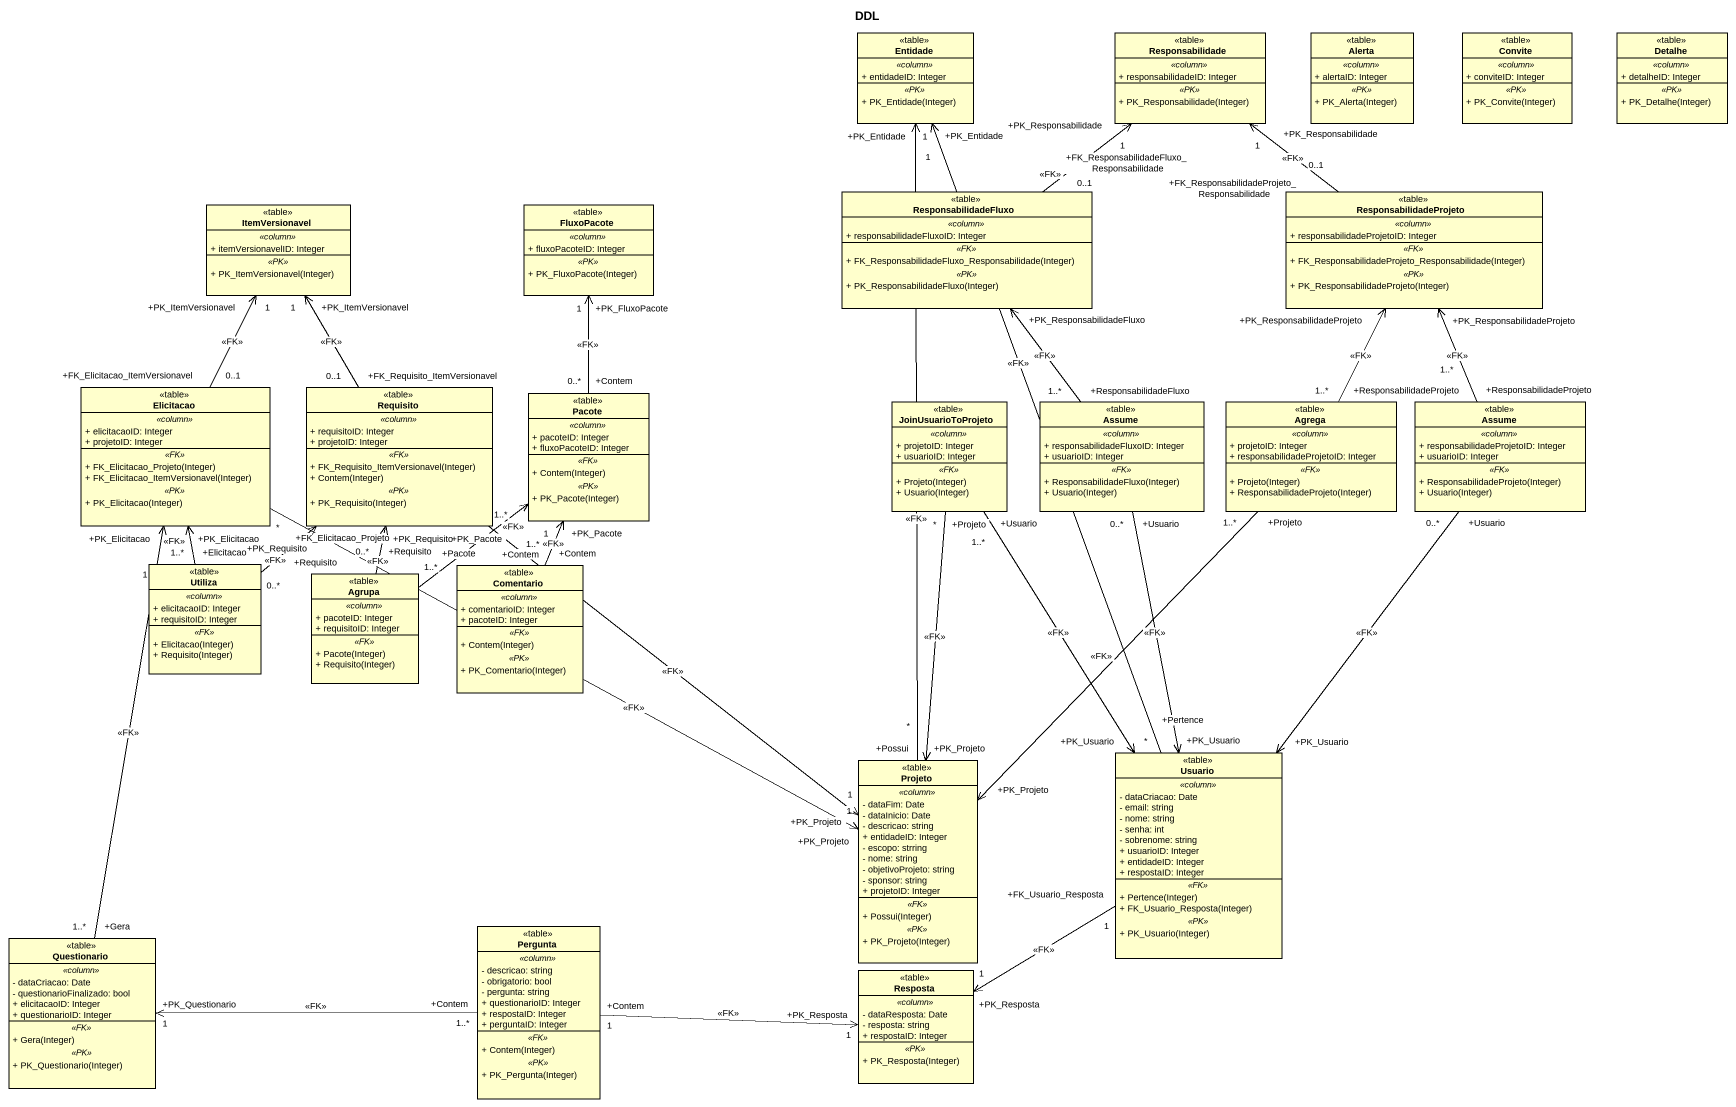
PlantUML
@startuml
title DDL
hide circle
hide empty members
skinparam classAttributeIconSize 0
class Entidade <<table>> {
  .. <<column>> ..
  + entidadeID: Integer
  .. <<PK>> ..
  + PK_Entidade(Integer)
}
class Responsabilidade <<table>> {
  .. <<column>> ..
  + responsabilidadeID: Integer
  .. <<PK>> ..
  + PK_Responsabilidade(Integer)
}
class Alerta <<table>> {
  .. <<column>> ..
  + alertaID: Integer
  .. <<PK>> ..
  + PK_Alerta(Integer)
}
class Convite <<table>> {
  .. <<column>> ..
  + conviteID: Integer
  .. <<PK>> ..
  + PK_Convite(Integer)
}
class Detalhe <<table>> {
  .. <<column>> ..
  + detalheID: Integer
  .. <<PK>> ..
  + PK_Detalhe(Integer)
}
class ItemVersionavel <<table>> {
  .. <<column>> ..
  + itemVersionavelID: Integer
  .. <<PK>> ..
  + PK_ItemVersionavel(Integer)
}
class FluxoPacote <<table>> {
  .. <<column>> ..
  + fluxoPacoteID: Integer
  .. <<PK>> ..
  + PK_FluxoPacote(Integer)
}
class ResponsabilidadeFluxo <<table>> {
  .. <<column>> ..
  + responsabilidadeFluxoID: Integer
  .. <<FK>> ..
  + FK_ResponsabilidadeFluxo_Responsabilidade(Integer)
  .. <<PK>> ..
  + PK_ResponsabilidadeFluxo(Integer)
}
class ResponsabilidadeProjeto <<table>> {
  .. <<column>> ..
  + responsabilidadeProjetoID: Integer
  .. <<FK>> ..
  + FK_ResponsabilidadeProjeto_Responsabilidade(Integer)
  .. <<PK>> ..
  + PK_ResponsabilidadeProjeto(Integer)
}
class Elicitacao <<table>> {
  .. <<column>> ..
  + elicitacaoID: Integer
  + projetoID: Integer
  .. <<FK>> ..
  + FK_Elicitacao_Projeto(Integer)
  + FK_Elicitacao_ItemVersionavel(Integer)
  .. <<PK>> ..
  + PK_Elicitacao(Integer)
}
class Requisito <<table>> {
  .. <<column>> ..
  + requisitoID: Integer
  + projetoID: Integer
  .. <<FK>> ..
  + FK_Requisito_ItemVersionavel(Integer)
  + Contem(Integer)
  .. <<PK>> ..
  + PK_Requisito(Integer)
}
class Pacote <<table>> {
  .. <<column>> ..
  + pacoteID: Integer
  + fluxoPacoteID: Integer
  .. <<FK>> ..
  + Contem(Integer)
  .. <<PK>> ..
  + PK_Pacote(Integer)
}
class JoinUsuarioToProjeto <<table>> {
  .. <<column>> ..
  + projetoID: Integer
  + usuarioID: Integer
  .. <<FK>> ..
  + Projeto(Integer)
  + Usuario(Integer)
}
class Assume <<table>> {
  .. <<column>> ..
  + responsabilidadeFluxoID: Integer
  + usuarioID: Integer
  .. <<FK>> ..
  + ResponsabilidadeFluxo(Integer)
  + Usuario(Integer)
}
class Agrega <<table>> {
  .. <<column>> ..
  + projetoID: Integer
  + responsabilidadeProjetoID: Integer
  .. <<FK>> ..
  + Projeto(Integer)
  + ResponsabilidadeProjeto(Integer)
}
class "Assume" as Assume_2 <<table>> {
  .. <<column>> ..
  + responsabilidadeProjetoID: Integer
  + usuarioID: Integer
  .. <<FK>> ..
  + ResponsabilidadeProjeto(Integer)
  + Usuario(Integer)
}
class Utiliza <<table>> {
  .. <<column>> ..
  + elicitacaoID: Integer
  + requisitoID: Integer
  .. <<FK>> ..
  + Elicitacao(Integer)
  + Requisito(Integer)
}
class Comentario <<table>> {
  .. <<column>> ..
  + comentarioID: Integer
  + pacoteID: Integer
  .. <<FK>> ..
  + Contem(Integer)
  .. <<PK>> ..
  + PK_Comentario(Integer)
}
class Agrupa <<table>> {
  .. <<column>> ..
  + pacoteID: Integer
  + requisitoID: Integer
  .. <<FK>> ..
  + Pacote(Integer)
  + Requisito(Integer)
}
class Projeto <<table>> {
  .. <<column>> ..
  - dataFim: Date
  - dataInicio: Date
  - descricao: string
  + entidadeID: Integer
  - escopo: strring
  - nome: string
  - objetivoProjeto: string
  - sponsor: string
  + projetoID: Integer
  .. <<FK>> ..
  + Possui(Integer)
  .. <<PK>> ..
  + PK_Projeto(Integer)
}
class Usuario <<table>> {
  .. <<column>> ..
  - dataCriacao: Date
  - email: string
  - nome: string
  - senha: int
  - sobrenome: string
  + usuarioID: Integer
  + entidadeID: Integer
  + respostaID: Integer
  .. <<FK>> ..
  + Pertence(Integer)
  + FK_Usuario_Resposta(Integer)
  .. <<PK>> ..
  + PK_Usuario(Integer)
}
class Questionario <<table>> {
  .. <<column>> ..
  - dataCriacao: Date
  - questionarioFinalizado: bool
  + elicitacaoID: Integer
  + questionarioID: Integer
  .. <<FK>> ..
  + Gera(Integer)
  .. <<PK>> ..
  + PK_Questionario(Integer)
}
class Pergunta <<table>> {
  .. <<column>> ..
  - descricao: string
  - obrigatorio: bool
  - pergunta: string
  + questionarioID: Integer
  + respostaID: Integer
  + perguntaID: Integer
  .. <<FK>> ..
  + Contem(Integer)
  .. <<PK>> ..
  + PK_Pergunta(Integer)
}
class Resposta <<table>> {
  .. <<column>> ..
  - dataResposta: Date
  - resposta: string
  + respostaID: Integer
  .. <<PK>> ..
  + PK_Resposta(Integer)
}
ResponsabilidadeFluxo "+FK_ResponsabilidadeFluxo_Responsabilidade\n0..1" -up-> "+PK_Responsabilidade\n1" Responsabilidade : <<FK>>
ResponsabilidadeProjeto "+FK_ResponsabilidadeProjeto_Responsabilidade\n0..1" -up-> "+PK_Responsabilidade\n1" Responsabilidade : <<FK>>
Elicitacao "+FK_Elicitacao_ItemVersionavel\n0..1" -up-> "+PK_ItemVersionavel\n1" ItemVersionavel : <<FK>>
Elicitacao "+FK_Elicitacao_Projeto\n*" -right-> "+PK_Projeto\n1" Projeto : <<FK>>
Requisito "+FK_Requisito_ItemVersionavel\n0..1" -up-> "+PK_ItemVersionavel\n1" ItemVersionavel : <<FK>>
Requisito "+Contem\n1..*" --> "+PK_Projeto\n1" Projeto : <<FK>>
Pacote "+Contem\n0..*" -up-> "+PK_FluxoPacote\n1" FluxoPacote : <<FK>>
JoinUsuarioToProjeto "+Projeto\n*" --> "+PK_Projeto" Projeto : <<FK>>
JoinUsuarioToProjeto "+Usuario\n1..*" --> "+PK_Usuario" Usuario : <<FK>>
Assume "+ResponsabilidadeFluxo\n1..*" -up-> "+PK_ResponsabilidadeFluxo" ResponsabilidadeFluxo : <<FK>>
Assume "+Usuario\n0..*" --> "+PK_Usuario" Usuario : <<FK>>
Agrega "+ResponsabilidadeProjeto\n1..*" -up-> "+PK_ResponsabilidadeProjeto" ResponsabilidadeProjeto : <<FK>>
Agrega "+Projeto\n1..*" --> "+PK_Projeto" Projeto : <<FK>>
Assume_2 "+ResponsabilidadeProjeto\n1..*" -up-> "+PK_ResponsabilidadeProjeto" ResponsabilidadeProjeto : <<FK>>
Assume_2 "+Usuario\n0..*" --> "+PK_Usuario" Usuario : <<FK>>
Utiliza "+Elicitacao\n1..*" -up-> "+PK_Elicitacao" Elicitacao : <<FK>>
Utiliza "+Requisito\n0..*" -up-> "+PK_Requisito" Requisito : <<FK>>
Comentario "+Contem\n1..*" -up-> "+PK_Pacote\n1" Pacote : <<FK>>
Agrupa "+Requisito\n0..*" -up-> "+PK_Requisito" Requisito : <<FK>>
Agrupa "+Pacote\n1..*" -up-> "+PK_Pacote" Pacote : <<FK>>
Projeto "+Possui\n*" -up-> "+PK_Entidade\n1" Entidade : <<FK>>
Usuario "+Pertence\n*" -up-> "+PK_Entidade\n1" Entidade : <<FK>>
Usuario "+FK_Usuario_Resposta\n1" --> "+PK_Resposta\n1" Resposta : <<FK>>
Questionario "+Gera\n1..*" -up-> "+PK_Elicitacao\n1" Elicitacao : <<FK>>
Pergunta "+Contem\n1..*" -left-> "+PK_Questionario\n1" Questionario : <<FK>>
Pergunta "+Contem\n1" -right-> "+PK_Resposta\n1" Resposta : <<FK>>
@enduml
